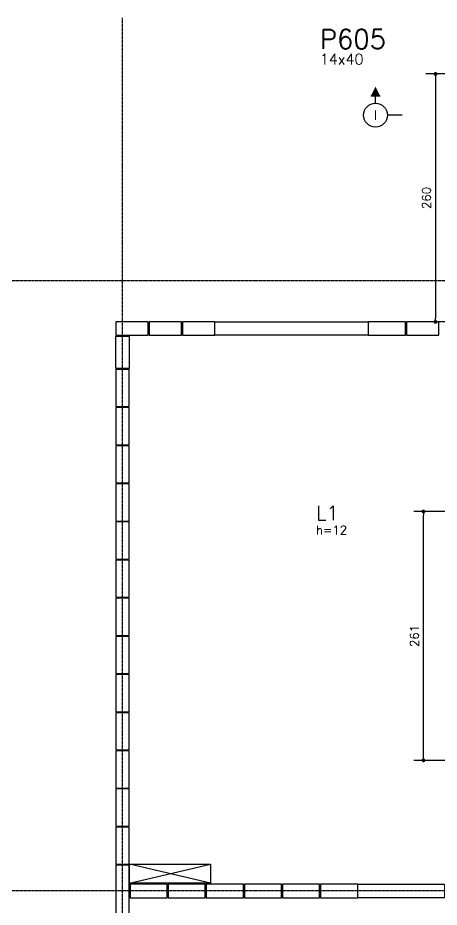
# Model space of a CAD drawing. Extents: x -856 to 20282, y 14720 to 28231.
# Drawn here: x 17510 to 17952, y 15998 to 16931 of the extents above; entities that cross this region are included whole.
import ezdxf
from ezdxf.enums import TextEntityAlignment as Align

# ---------------------------------------------------------------- set-up
doc = ezdxf.new("R2010")
doc.units = 0
doc.linetypes.add('AXES', pattern=[0.54, 0.3, -0.08, 0.08, -0.08])
doc.layers.get('0').update_dxf_attribs({"linetype": 'CONTINUOUS'})
doc.layers.get('Defpoints').update_dxf_attribs({"linetype": 'CONTINUOUS'})
for name, color, linetype in [('00 - FELIPE', 2, 'CONTINUOUS'), ('EIXOS', 1, 'AXES'), ('L-D', 2, 'CONTINUOUS'), ('L-N', 4, 'CONTINUOUS'), ('Linha_media', 4, 'CONTINUOUS'), ('P-D', 2, 'CONTINUOUS'), ('PENA_1', 1, 'CONTINUOUS'), ('PENA_3', 3, 'CONTINUOUS'), ('PIL-N', 4, 'CONTINUOUS')]:
    doc.layers.add(name, color=color, linetype=linetype)
doc.styles.add('COTA', font='romans.shx')
doc.styles.add('ROMANS', font='ROMANS')
doc.styles.get("Standard").update_dxf_attribs({"font": 'ROMANS.SHX'})
doc.styles.add('Texto1', font='romans.shx', dxfattribs={"height": 9})
doc.dimstyles.new('forma', dxfattribs={"dimscale": 5, "dimtxt": 1.8, "dimasz": 0.8, "dimexe": 2, "dimexo": 1, "dimgap": 1, "dimtad": 1, "dimdec": 1, "dimzin": 9, "dimdsep": 46, "dimtxsty": 'COTA', "dimblk1": 'DOT', "dimblk2": 'DOT', "dimsah": 1, "dimcen": 0, "dimdle": 1, "dimclrd": 256, "dimclre": 256, "dimclrt": 2, "dimadec": 0, "dimazin": 0, "dimtfac": 1, "dimtdec": 0, "dimtmove": 0, "dimatfit": 3, "dimfxl": 1, "dimtolj": 1, "dimtzin": 0, "dimarcsym": 0})

# ---------------------------------------------------------------- blocks, each defined once
blk = doc.blocks.new('seção_esq')
at = {"layer": 'Linha_media'}
for p, q in [((1, 4), (-1, 4)), ((0, 2.5), (0, 4)), ((5.62, 0), (2.5, 0))]:
    blk.add_line(p, q, dxfattribs=at)
blk.add_circle((0, 0), 2.5, dxfattribs=at)
blk.add_solid([(1, 4), (0, 6), (-1, 4)], dxfattribs=at)
blk = doc.blocks.new('atrib_seção')
at = {"layer": 'Linha_media', "style": 'ROMANS'}
blk.add_attdef('X', text='', height=2, dxfattribs=at).set_placement((0, 0), align=Align.MIDDLE)
blk = doc.blocks.new('A$Cf9bf1722')
blk.add_lwpolyline([(14.5, -568.75), (99.5, -568.75), (99.5, -588.75), (14.5, -588.75)], close=True)
at = {"layer": 'PENA_1'}
for p, q in [((99.5, -588.75), (14.5, -568.75)), ((14.5, -588.75), (99.5, -568.75))]:
    blk.add_line(p, q, dxfattribs=at)
blk = doc.blocks.new('_Dot')
at = {"color": 0, "linetype": 'ByBlock', "lineweight": -2}
blk.add_line((-0.5, 0), (-1, 0), dxfattribs=at)
at = {"color": 0, "linetype": 'ByBlock', "const_width": 0.5}
blk.add_lwpolyline([(-0.25, 0, 1), (0.25, 0, 1)], format="xyb", close=True, dxfattribs=at)
blk = doc.blocks.new('*D1130')
at = {"layer": '00 - FELIPE', "lineweight": -2, "transparency": 16777216}
for p, q in [((18014.43, 16872.28), (17938, 16872.28)), ((17948, 16868.28), (17948, 16616.28)), ((18014.43, 16612.28), (17938, 16612.28))]:
    blk.add_line(p, q, dxfattribs=at)
at = {"layer": 'Defpoints', "color": 0, "transparency": 16777216}
for p in [(18019.43, 16872.28), (17948, 16612.28), (18019.43, 16612.28)]:
    blk.add_point(p, dxfattribs=at)
at = {"layer": '00 - FELIPE', "lineweight": -2, "transparency": 16777216, "xscale": 4, "yscale": 4, "zscale": 4}
for p, rotation in [((17948, 16872.28), 90), ((17948, 16612.28), 270)]:
    blk.add_blockref('_Dot', p, dxfattribs=dict(at, rotation=rotation))
at = {"layer": '00 - FELIPE', "color": 2, "transparency": 16777216, "insert": (17938.5, 16742.28), "char_height": 9, "attachment_point": 5, "rotation": 90, "style": 'COTA'}
blk.add_mtext('\\A1;260 ', dxfattribs=at)
blk = doc.blocks.new('*D1140')
at = {"layer": '00 - FELIPE', "lineweight": -2, "transparency": 16777216}
for p, q in [((18007.43, 16413.45), (17925.36, 16413.45)), ((17935.36, 16156.45), (17935.36, 16409.45)), ((18007.43, 16152.45), (17925.36, 16152.45))]:
    blk.add_line(p, q, dxfattribs=at)
at = {"layer": 'Defpoints', "color": 0, "transparency": 16777216}
for p in [(17935.36, 16413.45), (18012.43, 16413.45), (18012.43, 16152.45)]:
    blk.add_point(p, dxfattribs=at)
at = {"layer": '00 - FELIPE', "lineweight": -2, "transparency": 16777216, "xscale": 4, "yscale": 4, "zscale": 4}
for p, rotation in [((17935.36, 16413.45), 90), ((17935.36, 16152.45), 270)]:
    blk.add_blockref('_Dot', p, dxfattribs=dict(at, rotation=rotation))
at = {"layer": '00 - FELIPE', "color": 2, "transparency": 16777216, "insert": (17925.86, 16282.95), "char_height": 9, "attachment_point": 5, "rotation": 90, "style": 'COTA'}
blk.add_mtext('\\A1;261 ', dxfattribs=at)

msp = doc.modelspace()

# ---------------------------------------------------------------- linework, layer by layer
for points in [[(17612.43, 16598.45), (17646.43, 16598.45), (17646.43, 16612.45), (17612.43, 16612.45), (17612.43, 16598.45)], [(17647.43, 16598.45), (17681.43, 16598.45), (17681.43, 16612.45), (17647.43, 16612.45), (17647.43, 16598.45)], [(17682.43, 16598.45), (17716.43, 16598.45), (17716.43, 16612.45), (17682.43, 16612.45), (17682.43, 16598.45)], [(17877.43, 16598.45), (17916.43, 16598.45), (17916.43, 16612.45), (17877.43, 16612.45), (17877.43, 16598.45)], [(17917.43, 16598.45), (17951.43, 16598.45), (17951.43, 16612.45), (17917.43, 16612.45), (17917.43, 16598.45)], [(17612.43, 16563.45), (17612.43, 16597.45), (17626.43, 16597.45), (17626.43, 16563.45), (17612.43, 16563.45)], [(17612.43, 16562.45), (17612.43, 16523.45), (17626.43, 16523.45), (17626.43, 16562.45), (17612.43, 16562.45)], [(17612.43, 16522.45), (17612.43, 16483.45), (17626.43, 16483.45), (17626.43, 16522.45), (17612.43, 16522.45)], [(17612.43, 16482.45), (17612.43, 16443.45), (17626.43, 16443.45), (17626.43, 16482.45), (17612.43, 16482.45)], [(17612.43, 16442.45), (17612.43, 16403.45), (17626.43, 16403.45), (17626.43, 16442.45), (17612.43, 16442.45)], [(17612.43, 16402.45), (17612.43, 16363.45), (17626.43, 16363.45), (17626.43, 16402.45), (17612.43, 16402.45)], [(17612.43, 16362.45), (17612.43, 16323.45), (17626.43, 16323.45), (17626.43, 16362.45), (17612.43, 16362.45)], [(17612.43, 16322.45), (17612.43, 16283.45), (17626.43, 16283.45), (17626.43, 16322.45), (17612.43, 16322.45)], [(17612.43, 16282.45), (17612.43, 16243.45), (17626.43, 16243.45), (17626.43, 16282.45), (17612.43, 16282.45)], [(17612.43, 16242.45), (17612.43, 16203.45), (17626.43, 16203.45), (17626.43, 16242.45), (17612.43, 16242.45)], [(17612.43, 16202.45), (17612.43, 16163.45), (17626.43, 16163.45), (17626.43, 16202.45), (17612.43, 16202.45)], [(17612.43, 16162.45), (17612.43, 16123.45), (17626.43, 16123.45), (17626.43, 16162.45), (17612.43, 16162.45)], [(17612.43, 16122.45), (17612.43, 16083.45), (17626.43, 16083.45), (17626.43, 16122.45), (17612.43, 16122.45)], [(17612.43, 16082.45), (17612.43, 16043.45), (17626.43, 16043.45), (17626.43, 16082.45), (17612.43, 16082.45)], [(17612.43, 16042.45), (17612.43, 15988.45), (17626.43, 15988.45), (17626.43, 16042.45), (17612.43, 16042.45)], [(17627.43, 16008.45), (17666.43, 16008.45), (17666.43, 16022.45), (17627.43, 16022.45), (17627.43, 16008.45)], [(17667.43, 16008.45), (17706.43, 16008.45), (17706.43, 16022.45), (17667.43, 16022.45), (17667.43, 16008.45)], [(17707.43, 16008.45), (17746.43, 16008.45), (17746.43, 16022.45), (17707.43, 16022.45), (17707.43, 16008.45)], [(17747.43, 16008.45), (17786.43, 16008.45), (17786.43, 16022.45), (17747.43, 16022.45), (17747.43, 16008.45)], [(17787.43, 16008.45), (17826.43, 16008.45), (17826.43, 16022.45), (17787.43, 16022.45), (17787.43, 16008.45)], [(17827.43, 16008.45), (17866.43, 16008.45), (17866.43, 16022.45), (17827.43, 16022.45), (17827.43, 16008.45)]]:
    msp.add_lwpolyline(points)
for points in [[(17716.43, 16612.45), (17877.43, 16612.45), (17877.43, 16598.45), (17716.43, 16598.45)], [(17866.43, 16022.45), (17957.43, 16022.45), (17957.43, 16008.45), (17866.43, 16008.45)]]:
    msp.add_lwpolyline(points, close=True)
at = {"layer": 'EIXOS', "color": 244, "true_color": 0x991b1e}
for p, q in [((17619.43, 15210.49), (17619.43, 16931.17)), ((20111.72, 16655.45), (17254.15, 16655.45)), ((20111.72, 16015.45), (17254.15, 16015.45))]:
    msp.add_line(p, q, dxfattribs=at)

# ---------------------------------------------------------------- block references
msp.add_blockref('A$Cf9bf1722', (17612.43, 16612.45))
at = {"layer": 'PENA_3', "xscale": 5, "yscale": 5, "zscale": 5}
msp.add_blockref('seção_esq', (17885, 16829), dxfattribs=at)
msp.add_blockref('atrib_seção', (17885, 16829), dxfattribs=at).add_auto_attribs({'X': 'I'})

# ---------------------------------------------------------------- texts
at = {"layer": 'L-D', "style": 'Texto1'}
msp.add_text('h=12', height=9, dxfattribs=at).set_placement((17822.51, 16389.47))
at = {"layer": 'L-N'}
msp.add_text('L1', height=15, dxfattribs=at).set_placement((17822.51, 16404.47))
at = {"layer": 'P-D', "linetype": 'Continuous'}
msp.add_text('14x40', height=11, dxfattribs=at).set_placement((17826.68, 16882.28))
at = {"layer": 'PIL-N', "linetype": 'Continuous'}
msp.add_text('P605', height=20, dxfattribs=at).set_placement((17826.68, 16898.78))

# ---------------------------------------------------------------- dimensions: what is measured, and where the dimension line sits
at = {"layer": '00 - FELIPE'}
for base, p1, p2, picture, middle in [((17948, 16612.28), (18019.43, 16872.28), (18019.43, 16612.28), '*D1130', (17938.5, 16742.28)), ((17935.36, 16413.45), (18012.43, 16152.45), (18012.43, 16413.45), '*D1140', (17925.86, 16282.95))]:
    dim = msp.add_linear_dim(base=base, p1=p1, p2=p2, angle=90, dimstyle='forma', override={"dimpost": ' '}, dxfattribs=at)
    dim.commit()
    dim.dimension.update_dxf_attribs({"geometry": picture, "text_midpoint": middle})

doc.saveas('drawing.dxf')
